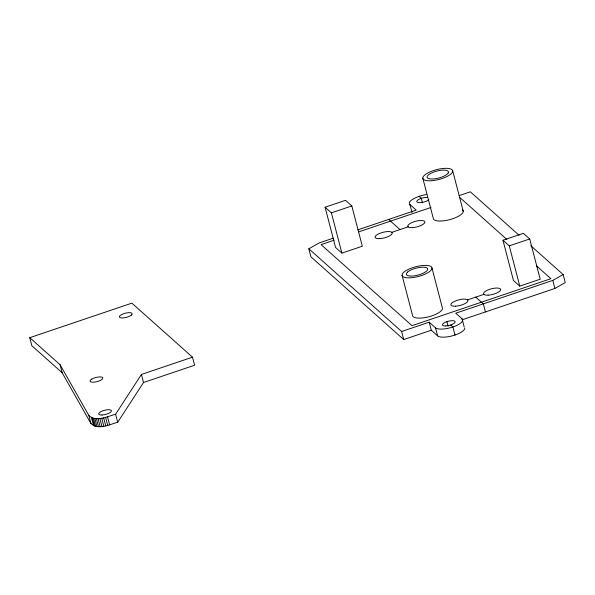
<?xml version="1.0" encoding="UTF-8"?>
<svg xmlns="http://www.w3.org/2000/svg" width="595" height="595" viewBox="0 0 595 595"><rect width="100%" height="100%" fill="white"/><g stroke="black" fill="none" stroke-linecap="round" stroke-linejoin="round"><path stroke-width="0.89" d="M402.071 275.277L402.428 273.841A15.41 5.043 -14.6 0 1 424.012 265.415A15.41 5.043 -14.6 0 1 427.998 272.614L424.994 274.176A15.41 5.043 -14.6 0 1 402.071 275.277L412.558 315.536A15.41 5.043 -14.6 0 0 435.481 314.443L438.485 312.881A15.41 5.043 -14.6 0 0 442.464 308.232L431.977 267.973M452.721 170.906L452.364 172.342A15.41 5.043 -14.6 0 1 430.78 180.761A15.41 5.043 -14.6 0 1 426.794 173.562L429.798 172A15.41 5.043 -14.6 0 1 452.721 170.906L463.215 211.166L462.851 212.601A15.41 5.043 -14.6 0 1 446.867 220.306A15.41 5.043 -14.6 0 1 433.301 218.469L422.814 178.21M60.05 364.698L88.863 415.511C96.204 422.405 107.576 416.314 115.601 414.232L141.424 374.448L192.49 357.179L194.587 365.233L143.521 382.503L117.698 422.279C109.673 424.369 98.301 430.46 90.961 423.558L62.148 372.745L60.05 364.698L29.75 337.677L131.889 303.145L192.49 357.179M464.777 327.986A14.31 4.686 -14.6 0 1 453.226 335.587A14.31 4.686 -14.6 0 1 437.608 335.863L431.301 330.232L403.722 339.559L310.925 256.817L308.827 248.762L319.188 242.931L333.26 238.171M464.167 326.886L462.07 318.831L455.755 313.201L552.792 280.394L563.153 274.563L565.25 282.618L554.89 288.449L462.166 319.798M325.078 207.224L345.509 200.314L351.824 205.944L362.31 246.204L341.88 253.113L335.565 247.483L325.078 207.224L331.393 212.854L341.88 253.113M331.393 212.854L351.824 205.944M357.878 229.849L416.225 210.124L409.91 204.494A14.31 4.686 -14.6 0 1 426.273 194.587M459.154 195.606L470.355 191.821L519.078 235.263M334.271 240.157L321.084 244.619L411.985 325.673L550.896 278.705L536.437 265.809M358.889 231.834L430.981 207.462M391.837 232.34L408.177 226.814M502.968 240.231L523.399 233.329L529.714 238.959L540.201 279.219L519.77 286.128L513.455 280.498L502.968 240.231L509.283 245.861L519.77 286.128M509.283 245.861L529.714 238.959M467.588 299.887L483.928 294.361M308.827 248.762L401.625 331.504L429.203 322.185L435.51 327.815L437.608 335.863M530.785 245.705L563.153 274.563M459.995 197.652L506.821 239.406M419.088 196.343L421.297 198.314L422.465 202.791M388.647 219.443L400.011 229.581M475.762 297.128L483.333 303.881L485.431 311.929M450.683 325.011L452.892 326.982L454.989 335.037M62.148 372.745L31.847 345.732L29.75 337.677M552.792 280.394L554.89 288.449M446.897 321.635L448.065 326.105M409.91 204.494L412.008 212.549M429.203 322.185L431.301 330.232M401.625 331.504L403.722 339.559M141.424 374.448L143.521 382.503M115.601 414.232L117.698 422.279M107.569 416.902L109.666 424.949M105.62 417.422L107.717 425.47M103.664 417.854L105.761 425.901M101.73 418.188L103.828 426.243M99.856 418.434L101.953 426.481M98.063 418.568L100.161 426.622M96.397 418.597L98.495 426.652M94.88 418.516L96.978 426.57M93.534 418.337L95.631 426.392M92.381 418.054L94.479 426.102M91.451 417.668L93.549 425.722M88.863 415.511L90.961 423.558M462.553 209.983A15.41 5.043 -14.6 0 1 463.215 211.166M428.861 199.734A6.605 2.164 -14.6 0 1 419.713 202.679A6.605 2.164 -14.6 0 1 418.121 199.808A6.605 2.164 -14.6 0 1 427.552 197.369M462.07 318.831A14.31 4.686 -14.6 0 1 452.892 326.982A14.31 4.686 -14.6 0 1 435.51 327.815M448.191 172.974L447.224 174.104A11.008 3.6 -14.6 0 1 432.781 178.991A11.008 3.6 -14.6 0 1 428.311 175.012L429.925 173.844A11.008 3.6 -14.6 0 1 442.762 170.125A11.008 3.6 -14.6 0 1 448.191 172.974M407.568 272.071L406.601 273.209A11.008 3.6 -14.6 0 0 412.03 276.058A11.008 3.6 -14.6 0 0 424.867 272.332L426.481 271.171A11.008 3.6 -14.6 0 0 422.019 267.192A11.008 3.6 -14.6 0 0 407.568 272.071M131.473 315.023L130.498 315.722A6.605 2.164 -14.6 0 1 119.855 317.507A6.605 2.164 -14.6 0 1 126.11 313A6.605 2.164 -14.6 0 1 131.473 315.023M91.742 379.134L90.775 379.833A6.605 2.164 -14.6 0 0 96.13 381.856A6.605 2.164 -14.6 0 0 102.385 377.349A6.605 2.164 -14.6 0 0 91.742 379.134M102.057 415.02A6.605 2.164 -14.6 0 0 111.466 410.795A6.605 2.164 -14.6 0 0 101.641 411.264A6.605 2.164 -14.6 0 0 102.057 415.02M412.357 227.602A8.806 2.878 -14.6 0 0 424.897 221.965A8.806 2.878 -14.6 0 0 411.799 222.597A8.806 2.878 -14.6 0 0 412.357 227.602M379.677 238.647A8.806 2.878 -14.6 0 0 392.209 233.017A8.806 2.878 -14.6 0 0 379.112 233.642A8.806 2.878 -14.6 0 0 379.677 238.647M455.42 306.194A8.806 2.878 -14.6 0 0 467.96 300.564A8.806 2.878 -14.6 0 0 454.863 301.189A8.806 2.878 -14.6 0 0 455.42 306.194M488.108 295.142A8.806 2.878 -14.6 0 0 500.648 289.512A8.806 2.878 -14.6 0 0 487.55 290.137A8.806 2.878 -14.6 0 0 488.108 295.142M445.796 325.978A6.605 2.164 -14.6 0 0 455.197 321.761A6.605 2.164 -14.6 0 0 445.372 322.23A6.605 2.164 -14.6 0 0 445.796 325.978"/></g></svg>
